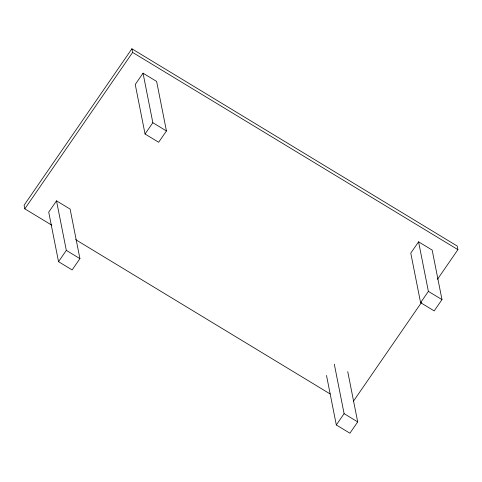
<?xml version="1.0" encoding="UTF-8"?>
<svg xmlns="http://www.w3.org/2000/svg" width="482" height="482" viewBox="0 0 482 482"><rect width="100%" height="100%" fill="white"/><g stroke="black" fill="none" stroke-linecap="round" stroke-linejoin="round"><path stroke-width="0.72" d="M437.451 279.319L457.9 249.646L457.183 246.019L131.893 48.796L24.1 205.205L24.817 208.833L51.821 225.202M24.817 208.833L132.616 52.424L131.893 48.796M143.034 73.174L135.243 84.477L145.052 134.014L158.65 142.262L166.441 130.959L156.626 81.416L143.034 73.174L152.842 122.717L145.052 134.014M56.514 200.843L48.724 212.14L58.533 261.684L72.131 269.926L79.922 258.623L70.113 209.086L56.514 200.843L66.323 250.381L58.533 261.684M418.575 241.825L410.784 253.128L420.593 302.672L434.192 310.914L441.982 299.611L432.167 250.068L418.575 241.825L428.384 291.369L420.593 302.672M347.745 371.64L357.698 421.901L349.908 433.204L336.309 424.961L344.1 413.658L334.291 364.127M353.511 401.108L421.684 302.196M132.616 52.424L457.9 249.646M152.842 122.717L166.441 130.959M428.384 291.369L441.982 299.611M75.602 239.62L330.176 393.969M344.1 413.658L357.698 421.901M66.323 250.381L79.922 258.623M326.501 375.424L336.309 424.961"/></g></svg>
